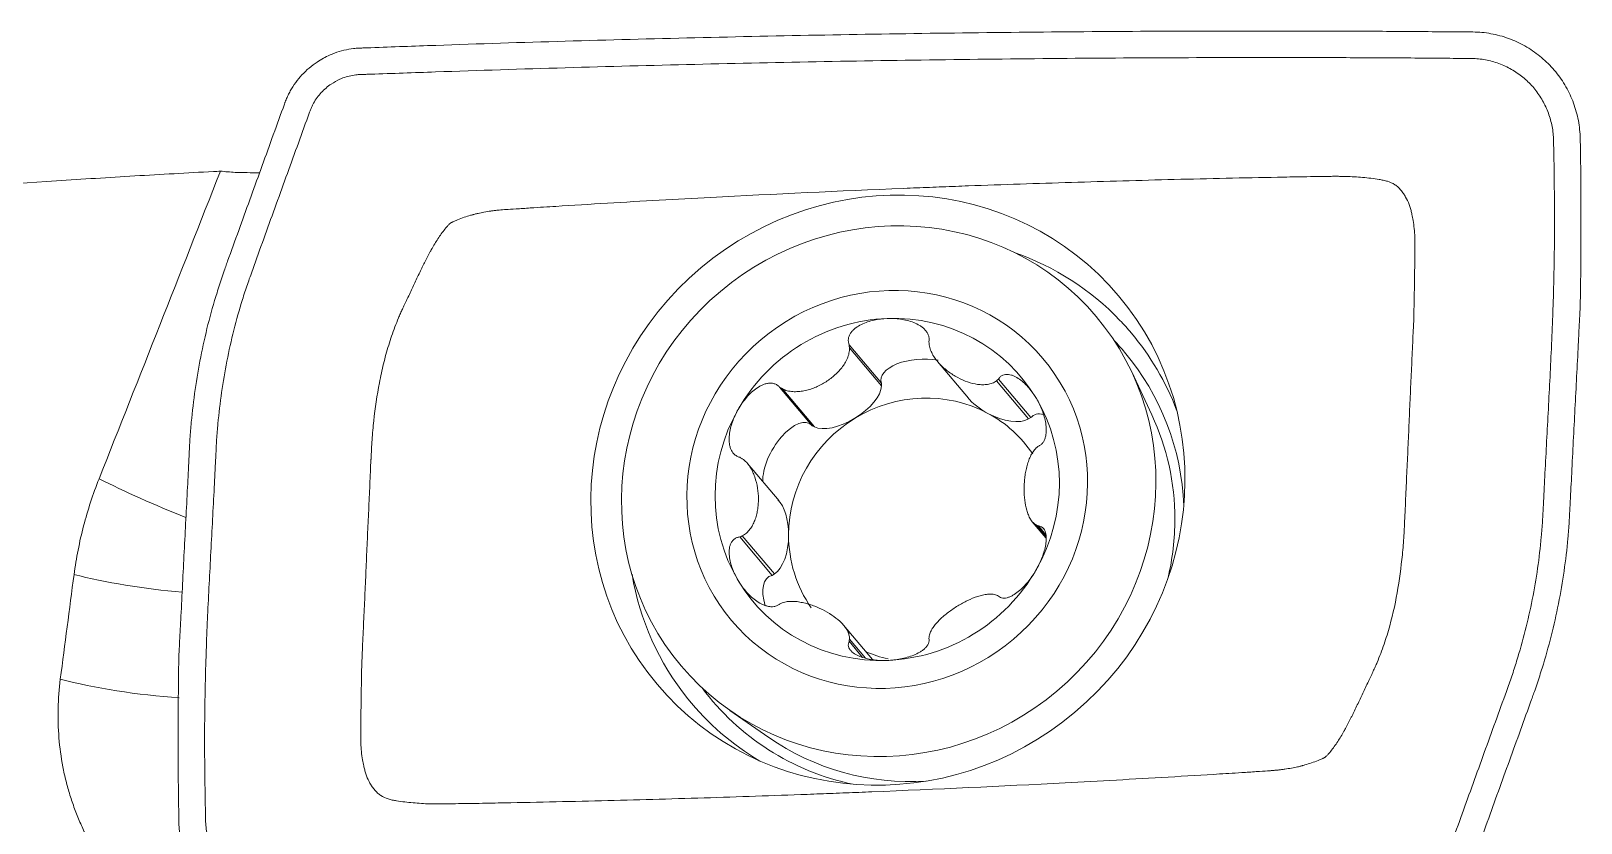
# Model space of a CAD drawing. Header units: millimetres. Extents: x -22 to 222, y -39 to 49.
# Drawn here: x 198.57 to 210, y 6.62 to 12.46 of the extents above; entities that cross this region are included whole.
import ezdxf

# ---------------------------------------------------------------- set-up
doc = ezdxf.new("R2010")
doc.units = ezdxf.units.MM
doc.layers.add('1', color=4, linetype='Continuous')

msp = doc.modelspace()

# ---------------------------------------------------------------- linework, layer by layer
at = {"layer": '1', "lineweight": 18}
for p, q in [((204.606, 10.145), (204.844, 9.861)), ((205.257, 10.021), (205.484, 9.752)), ((206.837, 9.627), (206.689, 9.944)), ((204.093, 9.832), (204.332, 9.548)), ((204.844, 9.861), (204.844, 9.842)), ((205.706, 9.891), (205.945, 9.608)), ((205.945, 9.608), (205.928, 9.598)), ((204.349, 9.54), (204.332, 9.548)), ((204.089, 8.993), (203.856, 9.27)), ((205.955, 8.84), (206.056, 8.721)), ((206, 8.809), (206.056, 8.742)), ((203.799, 8.728), (204.038, 8.444)), ((204.054, 8.455), (204.038, 8.444)), ((204.778, 7.823), (204.565, 8.076)), ((204.606, 7.958), (204.705, 7.839)), ((203.726, 7.449), (204.013, 7.249))]:
    msp.add_line(p, q, dxfattribs=at)
at = {"layer": '1', "lineweight": 13}
for p, q in [((204.607, 10.123), (204.844, 9.842)), ((205.691, 9.879), (205.928, 9.598)), ((204.112, 9.821), (204.349, 9.54)), ((205.985, 8.816), (206.056, 8.732)), ((203.818, 8.736), (204.054, 8.455)), ((204.607, 7.975), (204.727, 7.833))]:
    msp.add_line(p, q, dxfattribs=at)
at = {"layer": '1', "lineweight": 18}
for centre, major_axis in [((204.891, 9.073), (-1.701, -1.432)), ((204.897, 9.065), (1.53, 1.288))]:
    msp.add_ellipse(centre, major_axis=major_axis, ratio=0.962969, dxfattribs=at)
at = {"layer": '1', "lineweight": 13}
for centre, major_axis, ratio, start_param, end_param in [((205.064, 8.867), (1.621, 1.365), 0.962969, 0.061027, 0.517343), ((205.114, 8.808), (1.522, 1.282), 0.962969, 0, 0.058867), ((205.114, 8.808), (1.522, 1.282), 0.962969, -0.641905, 0), ((199.633, 9.044), (0.925, -0.38), 0.128507, -2.16207, -1.426904), ((199.497, 8.529), (0.993, -0.122), 0.187174, -2.20316, -1.352381), ((205.064, 8.867), (1.621, 1.365), 0.962969, 2.624272, 3.120644), ((199.402, 7.755), (0.993, -0.122), 0.187174, -2.210791, -1.278162), ((205.114, 8.808), (1.522, 1.282), 0.962969, 3.082748, -2.499665)]:
    msp.add_ellipse(centre, major_axis=major_axis, ratio=ratio, start_param=start_param, end_param=end_param, dxfattribs=at)
msp.add_ellipse((204.886, 9.078), major_axis=(1.147, 0.966), ratio=0.962969, dxfattribs=at)
at = {"layer": '1', "lineweight": 18}
for centre, major_axis, ratio, start_param, end_param in [((204.886, 9.078), (0.986, 0.83), 0.962969, 0.889524, 1.936721), ((204.886, 9.078), (0.986, 0.83), 0.962969, -0.157674, 0.889524), ((205.064, 8.867), (1.621, 1.365), 0.962969, 0, 0.061027), ((205.064, 8.867), (1.621, 1.365), 0.962969, -0.324505, 0), ((205.138, 9.895), (0.298, 0.014), 0.48279, 1.120466, -3.003975), ((204.576, 9.725), (0.257, 0.158), 0.469889, -1.577856, -0.290971), ((205.138, 8.779), (0.761, 0.64), 0.962969, 0.365925, 1.413123), ((205.7, 9.766), (0.259, -0.136), 0.500702, -2.28828, -1.587653), ((204.886, 9.078), (0.986, 0.83), 0.962969, -1.204871, -0.157674), ((204.886, 9.078), (0.986, 0.83), 0.962969, 1.936721, 2.983919), ((204.164, 9.301), (0.151, 0.261), 0.473385, -0.145483, 2.502619), ((205.138, 8.779), (0.761, 0.64), 0.962969, 1.413123, 2.46032), ((204.576, 9.725), (0.257, 0.158), 0.469889, -2.86474, -1.577856), ((205.138, 8.779), (0.761, 0.64), 0.962969, -0.103514, 0.365925), ((205.7, 9.766), (0.259, -0.136), 0.500702, -1.587653, -0.300769), ((206.112, 9.373), (0.148, -0.251), 0.504835, 2.673037, -2.972788), ((205.129, 8.789), (1.458, 1.228), 0.962969, -0.681273, -0.252347), ((204.014, 8.737), (0.003, 0.296), 0.49037, -1.546946, -0.456454), ((205.129, 8.789), (1.458, 1.228), 0.962969, -0.913554, -0.681273), ((204.014, 8.737), (0.003, 0.296), 0.49037, -2.833831, -1.546946), ((205.138, 8.779), (-0.761, -0.64), 0.962969, -0.681273, -0.087299), ((204.886, 9.078), (0.986, 0.83), 0.962969, -2.252069, -1.204871), ((204.886, 9.078), (0.986, 0.83), 0.962969, 2.983919, -2.252069), ((204.164, 8.185), (0.148, -0.251), 0.504835, 2.988651, -1.996107), ((205.138, 8.779), (0.761, 0.64), 0.962969, -2.681747, -2.505376), ((205.064, 8.867), (1.621, 1.365), 0.962969, 3.120644, -2.817065), ((205.129, 8.789), (1.458, 1.228), 0.962969, -2.889223, -2.228212)]:
    msp.add_ellipse(centre, major_axis=major_axis, ratio=ratio, start_param=start_param, end_param=end_param, dxfattribs=at)
for points, knots in [([(208.71, 12.455), (208.556, 12.456), (208.083, 12.458), (206.973, 12.459), (205.381, 12.447), (203.47, 12.412), (202.033, 12.37), (201.231, 12.341), (201.05, 12.334), (201.025, 12.333), (201.009, 12.333), (201.002, 12.332), (201, 12.332)], [0, 0, 0, 0, 0.060095, 0.184039, 0.431927, 0.679814, 0.927702, 0.989674, 0.993547, 0.997421, 0.999357, 1, 1, 1, 1]), ([(209.202, 12.451), (209.191, 12.451), (209.112, 12.452), (208.953, 12.453), (208.799, 12.454), (208.715, 12.455), (208.71, 12.455)], [0, 0, 0, 0, 0.058969, 0.484374, 0.970551, 1, 1, 1, 1]), ([(209.995, 11.659), (209.995, 11.661), (209.995, 11.668), (209.994, 11.681), (209.992, 11.715), (209.987, 11.765), (209.97, 11.853), (209.936, 11.959), (209.875, 12.078), (209.795, 12.184), (209.699, 12.276), (209.589, 12.351), (209.467, 12.407), (209.359, 12.436), (209.27, 12.449), (209.225, 12.451), (209.203, 12.451)], [0, 0, 0, 0, 0.003982, 0.017442, 0.030902, 0.08474, 0.138579, 0.246257, 0.353934, 0.461612, 0.56929, 0.676967, 0.784645, 0.892322, 0.946161, 1, 1, 1, 1]), ([(209.192, 12.256), (209.21, 12.255), (209.245, 12.254), (209.313, 12.244), (209.396, 12.221), (209.488, 12.178), (209.573, 12.12), (209.646, 12.05), (209.706, 11.968), (209.753, 11.877), (209.779, 11.796), (209.792, 11.729), (209.796, 11.69), (209.797, 11.666), (209.798, 11.653), (209.798, 11.638), (209.798, 11.618), (209.799, 11.594), (209.801, 11.496), (209.803, 11.328), (209.805, 11.091), (209.804, 10.855), (209.801, 10.657), (209.797, 10.529), (209.796, 10.475), (209.795, 10.455), (209.795, 10.443), (209.794, 10.433), (209.794, 10.423), (209.793, 10.411), (209.793, 10.396), (209.791, 10.347), (209.788, 10.263), (209.781, 10.105), (209.768, 9.829), (209.751, 9.513), (209.735, 9.207), (209.727, 9.049), (209.722, 8.951), (209.72, 8.902), (209.715, 8.824), (209.705, 8.689), (209.682, 8.496), (209.643, 8.266), (209.591, 8.037), (209.538, 7.849), (209.496, 7.719), (209.471, 7.645), (209.403, 7.459), (209.287, 7.137), (209.15, 6.759), (209.067, 6.528), (209.033, 6.435), (209.027, 6.419), (209.021, 6.404), (209.013, 6.385), (208.991, 6.343), (208.948, 6.283), (208.879, 6.225), (208.822, 6.193), (208.777, 6.175), (208.739, 6.163), (208.703, 6.157), (208.679, 6.154), (208.667, 6.154), (208.654, 6.153), (208.634, 6.152), (208.609, 6.151), (208.43, 6.145), (207.625, 6.116), (206.192, 6.074), (204.283, 6.039), (202.693, 6.027), (201.58, 6.027), (201.023, 6.03), (200.745, 6.032), (200.606, 6.033), (200.537, 6.034), (200.5, 6.034), (200.48, 6.034), (200.467, 6.035), (200.459, 6.035), (200.45, 6.035), (200.436, 6.035), (200.407, 6.038), (200.347, 6.046), (200.264, 6.069), (200.171, 6.112), (200.087, 6.17), (200.014, 6.24), (199.953, 6.322), (199.907, 6.413), (199.88, 6.494), (199.868, 6.561), (199.864, 6.6), (199.862, 6.624), (199.862, 6.637), (199.861, 6.652), (199.861, 6.672), (199.861, 6.696), (199.859, 6.794), (199.856, 6.962), (199.854, 7.199), (199.855, 7.436), (199.859, 7.633), (199.862, 7.761), (199.864, 7.815), (199.865, 7.835), (199.865, 7.847), (199.865, 7.857), (199.866, 7.867), (199.866, 7.879), (199.867, 7.894), (199.868, 7.943), (199.871, 8.027), (199.878, 8.185), (199.892, 8.461), (199.909, 8.777), (199.925, 9.083), (199.933, 9.241), (199.938, 9.339), (199.94, 9.388), (199.944, 9.466), (199.955, 9.601), (199.978, 9.794), (200.017, 10.024), (200.068, 10.253), (200.121, 10.441), (200.163, 10.571), (200.189, 10.645), (200.256, 10.831), (200.372, 11.153), (200.509, 11.531), (200.593, 11.762), (200.626, 11.855), (200.632, 11.871), (200.638, 11.886), (200.646, 11.905), (200.669, 11.948), (200.712, 12.007), (200.78, 12.065), (200.837, 12.097), (200.882, 12.115), (200.921, 12.127), (200.957, 12.133), (200.98, 12.136), (200.992, 12.137), (201.006, 12.137), (201.025, 12.138), (201.05, 12.139), (201.229, 12.145), (202.035, 12.174), (203.467, 12.216), (205.376, 12.251), (206.967, 12.263), (208.08, 12.263), (208.636, 12.26), (208.944, 12.258), (209.103, 12.256), (209.183, 12.256), (209.192, 12.256)], [0, 0, 0, 0, 0.001953, 0.003906, 0.007812, 0.011719, 0.015625, 0.019531, 0.023438, 0.027344, 0.03125, 0.033203, 0.035156, 0.035645, 0.036133, 0.036621, 0.037109, 0.038086, 0.039062, 0.046875, 0.054688, 0.0625, 0.070312, 0.074219, 0.075195, 0.075684, 0.076172, 0.076416, 0.07666, 0.077148, 0.077637, 0.078125, 0.082031, 0.085938, 0.09375, 0.109375, 0.117188, 0.124023, 0.125, 0.126953, 0.128906, 0.132812, 0.140625, 0.148438, 0.15625, 0.164062, 0.167969, 0.169922, 0.171875, 0.1875, 0.203125, 0.210938, 0.211914, 0.212402, 0.212891, 0.213867, 0.214844, 0.21875, 0.222656, 0.225586, 0.226562, 0.228516, 0.230469, 0.230957, 0.231445, 0.231934, 0.232422, 0.233398, 0.234375, 0.25, 0.3125, 0.375, 0.4375, 0.46875, 0.484375, 0.492188, 0.496094, 0.498047, 0.499023, 0.499634, 0.5, 0.500366, 0.500488, 0.500977, 0.501953, 0.503906, 0.507812, 0.511719, 0.515625, 0.519531, 0.523438, 0.527344, 0.53125, 0.533203, 0.535156, 0.535645, 0.536133, 0.536621, 0.537109, 0.538086, 0.539062, 0.546875, 0.554688, 0.5625, 0.570312, 0.574219, 0.575195, 0.575684, 0.576172, 0.576416, 0.57666, 0.577148, 0.577637, 0.578125, 0.582031, 0.585938, 0.59375, 0.609375, 0.617188, 0.624023, 0.625, 0.626953, 0.628906, 0.632812, 0.640625, 0.648438, 0.65625, 0.664062, 0.667969, 0.669922, 0.671875, 0.6875, 0.703125, 0.710938, 0.711914, 0.712402, 0.712891, 0.713867, 0.714844, 0.71875, 0.722656, 0.725586, 0.726562, 0.728516, 0.730469, 0.730957, 0.731445, 0.731934, 0.732422, 0.733398, 0.734375, 0.75, 0.8125, 0.875, 0.9375, 0.96875, 0.984375, 0.992188, 0.999023, 1, 1, 1, 1]), ([(201, 12.332), (200.996, 12.332), (200.987, 12.332), (200.971, 12.331), (200.935, 12.327), (200.881, 12.318), (200.824, 12.3), (200.756, 12.273), (200.671, 12.226), (200.568, 12.139), (200.503, 12.049), (200.469, 11.984), (200.457, 11.957), (200.449, 11.937), (200.446, 11.929), (200.445, 11.926)], [0, 0, 0, 0, 0.016627, 0.041512, 0.066396, 0.165935, 0.265474, 0.315244, 0.464552, 0.66363, 0.862708, 0.912477, 0.962247, 0.987131, 1, 1, 1, 1]), ([(200.445, 11.926), (200.444, 11.923), (200.44, 11.911), (200.409, 11.826), (200.323, 11.588), (200.187, 11.212), (200.077, 10.907), (200.019, 10.748), (200.017, 10.742)], [0, 0, 0, 0, 0.005762, 0.02963, 0.220574, 0.60246, 0.984346, 1, 1, 1, 1]), ([(199.919, 5.484), (199.719, 5.483), (199.518, 5.483), (199.117, 5.487), (198.916, 5.49), (198.515, 5.502), (198.315, 5.511), (198.015, 5.527), (197.915, 5.534), (197.716, 5.547), (197.616, 5.555), (197.317, 5.579), (197.118, 5.599), (196.819, 5.631), (196.72, 5.643), (196.521, 5.668), (196.422, 5.681), (195.927, 5.749), (195.534, 5.814), (194.758, 5.964), (194.374, 6.05), (193.614, 6.242), (193.239, 6.348), (192.499, 6.583), (192.133, 6.711), (191.593, 6.92), (191.414, 6.992), (191.149, 7.104), (191.06, 7.143), (190.928, 7.201), (190.885, 7.221), (190.797, 7.26), (190.754, 7.28), (190.365, 7.461), (190.031, 7.63), (189.389, 7.983), (189.081, 8.168), (188.714, 8.407), (188.641, 8.456), (188.498, 8.553), (188.427, 8.602), (188.22, 8.75), (188.087, 8.849), (187.704, 9.146), (187.47, 9.344), (187.154, 9.638), (187.055, 9.736), (186.938, 9.857), (186.915, 9.881), (186.869, 9.928), (186.803, 10), (186.741, 10.069), (186.542, 10.298), (186.41, 10.47), (186.252, 10.708), (186.206, 10.784), (186.156, 10.875), (186.146, 10.892), (186.128, 10.928), (186.119, 10.945), (186.094, 10.996), (186.078, 11.029), (186.038, 11.124), (186.017, 11.183), (185.987, 11.29), (185.969, 11.387), (185.973, 11.465), (185.984, 11.516), (185.989, 11.532), (186.001, 11.56), (186.008, 11.573), (186.034, 11.609), (186.055, 11.627), (186.107, 11.653), (186.138, 11.661), (186.206, 11.667), (186.244, 11.665), (186.307, 11.654), (186.341, 11.647), (186.376, 11.637), (186.4, 11.63), (186.412, 11.626), (186.474, 11.605), (186.527, 11.583), (186.611, 11.544), (186.655, 11.522), (186.708, 11.494), (186.731, 11.481), (186.746, 11.473), (186.754, 11.468), (186.779, 11.455), (186.796, 11.446), (186.834, 11.428), (186.854, 11.418), (186.919, 11.389), (186.966, 11.37), (187.12, 11.31), (187.239, 11.27), (187.39, 11.224), (187.407, 11.219), (187.442, 11.208), (187.459, 11.203), (187.512, 11.188), (187.548, 11.178), (187.658, 11.148), (187.734, 11.128), (187.89, 11.09), (187.971, 11.071), (188.137, 11.035), (188.222, 11.017), (188.397, 10.983), (188.485, 10.967), (188.665, 10.936), (188.756, 10.922), (189.032, 10.88), (189.221, 10.857), (189.51, 10.826), (189.608, 10.817), (189.755, 10.805), (189.805, 10.801), (189.904, 10.794), (189.954, 10.791), (190.202, 10.776), (190.401, 10.768), (190.801, 10.761), (191.001, 10.762), (191.252, 10.768), (191.302, 10.77), (191.403, 10.773), (191.453, 10.775), (191.603, 10.782), (191.702, 10.788), (191.85, 10.798), (191.9, 10.801), (191.973, 10.807), (191.998, 10.809), (192.046, 10.813), (192.071, 10.815), (192.193, 10.826), (192.29, 10.834), (192.582, 10.86), (192.776, 10.877), (193.36, 10.927), (193.748, 10.96), (194.523, 11.026), (194.909, 11.059), (195.682, 11.123), (196.068, 11.155), (196.838, 11.216), (197.223, 11.245), (197.992, 11.302), (198.377, 11.328), (198.955, 11.366), (199.147, 11.378), (199.533, 11.401), (199.726, 11.412), (199.919, 11.422)], [0, 0, 0, 0, 0.015625, 0.015625, 0.03125, 0.03125, 0.046875, 0.046875, 0.054688, 0.054688, 0.0625, 0.0625, 0.078125, 0.078125, 0.085938, 0.085938, 0.09375, 0.09375, 0.125, 0.125, 0.15625, 0.15625, 0.1875, 0.1875, 0.21875, 0.21875, 0.234375, 0.234375, 0.242188, 0.242188, 0.246094, 0.246094, 0.25, 0.25, 0.28125, 0.28125, 0.3125, 0.3125, 0.320313, 0.320313, 0.328125, 0.328125, 0.34375, 0.34375, 0.375, 0.375, 0.390625, 0.390625, 0.394531, 0.394531, 0.398438, 0.40625, 0.40625, 0.4375, 0.4375, 0.453125, 0.453125, 0.457031, 0.457031, 0.460938, 0.460938, 0.46875, 0.46875, 0.484375, 0.484375, 0.5, 0.515625, 0.515625, 0.523438, 0.523438, 0.53125, 0.53125, 0.546875, 0.546875, 0.5625, 0.5625, 0.578125, 0.578125, 0.585938, 0.589844, 0.589844, 0.59375, 0.59375, 0.609375, 0.609375, 0.617188, 0.621094, 0.623047, 0.623047, 0.625, 0.625, 0.628906, 0.628906, 0.632813, 0.632813, 0.640625, 0.640625, 0.65625, 0.65625, 0.658203, 0.658203, 0.660156, 0.660156, 0.664063, 0.664063, 0.671875, 0.671875, 0.679688, 0.679688, 0.6875, 0.6875, 0.695313, 0.695313, 0.703125, 0.703125, 0.71875, 0.71875, 0.726563, 0.726563, 0.730469, 0.730469, 0.734375, 0.734375, 0.75, 0.75, 0.765625, 0.765625, 0.769531, 0.769531, 0.773438, 0.773438, 0.78125, 0.78125, 0.785156, 0.785156, 0.787109, 0.787109, 0.789063, 0.789063, 0.796875, 0.796875, 0.8125, 0.8125, 0.84375, 0.84375, 0.875, 0.875, 0.90625, 0.90625, 0.9375, 0.9375, 0.96875, 0.96875, 0.984375, 0.984375, 1, 1, 1, 1]), ([(209.916, 8.903), (209.917, 8.921), (209.919, 8.95), (209.924, 9.048), (209.932, 9.206), (209.947, 9.514), (209.964, 9.831), (209.978, 10.108), (209.986, 10.267), (209.99, 10.351), (209.993, 10.4), (209.993, 10.415), (209.994, 10.428), (209.995, 10.437), (209.995, 10.447), (209.995, 10.46), (209.995, 10.48), (209.996, 10.534), (209.998, 10.663), (210, 10.861), (210, 11.099), (209.999, 11.337), (209.997, 11.505), (209.996, 11.604), (209.995, 11.629), (209.995, 11.647), (209.995, 11.656), (209.995, 11.659)], [0, 0, 0, 0, 0.020172, 0.030957, 0.106451, 0.19273, 0.365288, 0.451567, 0.494707, 0.537846, 0.543238, 0.548631, 0.554023, 0.55672, 0.559416, 0.564808, 0.570201, 0.580986, 0.624125, 0.710404, 0.796683, 0.882962, 0.969241, 0.980026, 0.990811, 0.996203, 1, 1, 1, 1]), ([(202.064, 11.141), (202.068, 11.141), (202.086, 11.143), (202.144, 11.146), (202.296, 11.156), (202.501, 11.169), (202.955, 11.197), (203.803, 11.244), (204.564, 11.28), (205.135, 11.303), (205.294, 11.309), (205.548, 11.319), (205.992, 11.334), (206.624, 11.354), (207.253, 11.37), (207.706, 11.379), (207.912, 11.383), (208.062, 11.385), (208.12, 11.386), (208.14, 11.386), (208.143, 11.386)], [0, 0, 0, 0, 0.005977, 0.021447, 0.036918, 0.067858, 0.129739, 0.253502, 0.485556, 0.501026, 0.531967, 0.562907, 0.624789, 0.748551, 0.872313, 0.934194, 0.965135, 0.980605, 0.996075, 1, 1, 1, 1]), ([(208.143, 11.386), (208.168, 11.387), (208.179, 11.387), (208.204, 11.387), (208.235, 11.386), (208.278, 11.386), (208.329, 11.383), (208.39, 11.379), (208.452, 11.373), (208.502, 11.366), (208.543, 11.358), (208.583, 11.348), (208.62, 11.332), (208.653, 11.307), (208.673, 11.285), (208.692, 11.26), (208.713, 11.226), (208.73, 11.189), (208.743, 11.15), (208.75, 11.126), (208.756, 11.096), (208.764, 11.057), (208.771, 11.001), (208.775, 10.949), (208.776, 10.915), (208.776, 10.892), (208.776, 10.882), (208.776, 10.878), (208.776, 10.878)], [0, 0, 0, 0, 0.027382, 0.058743, 0.090103, 0.121463, 0.184183, 0.246904, 0.309624, 0.372345, 0.403705, 0.435065, 0.497785, 0.529146, 0.560506, 0.591866, 0.623226, 0.685947, 0.717307, 0.748667, 0.764347, 0.811387, 0.874108, 0.936828, 0.968188, 0.983869, 0.999549, 1, 1, 1, 1]), ([(201.673, 11.046), (201.673, 11.046), (201.674, 11.046), (201.676, 11.047), (201.679, 11.049), (201.686, 11.052), (201.7, 11.058), (201.727, 11.07), (201.767, 11.085), (201.803, 11.096), (201.825, 11.102), (201.831, 11.104), (201.834, 11.104), (201.837, 11.105), (201.843, 11.107), (201.852, 11.109), (201.862, 11.112), (201.883, 11.116), (201.916, 11.123), (201.955, 11.13), (201.989, 11.134), (202.015, 11.137), (202.033, 11.139), (202.05, 11.14), (202.048, 11.14), (202.064, 11.141)], [0, 0, 0, 0, 0.000109, 0.007969, 0.015828, 0.031546, 0.062982, 0.125855, 0.2516, 0.377346, 0.408782, 0.416641, 0.4245, 0.432359, 0.440218, 0.471655, 0.503091, 0.518809, 0.628837, 0.754582, 0.817455, 0.880328, 0.9432, 0.974637, 1, 1, 1, 1]), ([(201.477, 10.753), (201.48, 10.76), (201.487, 10.773), (201.5, 10.799), (201.511, 10.82), (201.52, 10.836), (201.523, 10.841), (201.526, 10.846), (201.529, 10.853), (201.534, 10.86), (201.545, 10.879), (201.57, 10.92), (201.603, 10.969), (201.635, 11.01), (201.653, 11.029), (201.662, 11.038), (201.667, 11.042), (201.67, 11.044), (201.672, 11.045), (201.673, 11.046)], [0, 0, 0, 0, 0.06245, 0.124961, 0.249982, 0.265609, 0.281237, 0.300772, 0.312492, 0.343748, 0.375003, 0.500024, 0.750066, 0.875088, 0.937598, 0.968853, 0.984481, 0.992295, 1, 1, 1, 1]), ([(208.776, 10.878), (208.776, 10.875), (208.776, 10.861), (208.776, 10.838), (208.775, 10.804), (208.774, 10.722), (208.773, 10.615), (208.771, 10.515), (208.77, 10.457), (208.77, 10.441), (208.77, 10.432), (208.769, 10.424), (208.769, 10.407), (208.769, 10.388), (208.768, 10.369), (208.768, 10.358), (208.768, 10.354), (208.768, 10.35)], [0, 0, 0, 0, 0.011289, 0.062162, 0.124775, 0.25, 0.50045, 0.750901, 0.813514, 0.829167, 0.84482, 0.860473, 0.876126, 0.938739, 0.970045, 0.985698, 1, 1, 1, 1]), ([(200.017, 10.742), (200.012, 10.729), (200.001, 10.697), (199.977, 10.626), (199.933, 10.49), (199.877, 10.294), (199.824, 10.055), (199.783, 9.815), (199.759, 9.613), (199.748, 9.472), (199.744, 9.41), (199.743, 9.389), (199.743, 9.387)], [0, 0, 0, 0, 0.029559, 0.07354, 0.161503, 0.337428, 0.513353, 0.689279, 0.865204, 0.953166, 0.997148, 1, 1, 1, 1]), ([(201.313, 10.408), (201.314, 10.411), (201.318, 10.42), (201.325, 10.435), (201.333, 10.451), (201.343, 10.472), (201.364, 10.517), (201.394, 10.58), (201.428, 10.653), (201.452, 10.703), (201.467, 10.732), (201.473, 10.746), (201.477, 10.753), (201.477, 10.753)], [0, 0, 0, 0, 0.014067, 0.061013, 0.123608, 0.186203, 0.248799, 0.49918, 0.749561, 0.874751, 0.937346, 0.999942, 1, 1, 1, 1]), ([(201.081, 9.301), (201.083, 9.352), (201.088, 9.445), (201.105, 9.631), (201.132, 9.819), (201.172, 10.004), (201.21, 10.142), (201.248, 10.254), (201.279, 10.332), (201.295, 10.369), (201.306, 10.394), (201.311, 10.404), (201.313, 10.408), (201.313, 10.408)], [0, 0, 0, 0, 0.121163, 0.246485, 0.497129, 0.62245, 0.747772, 0.873094, 0.935755, 0.967086, 0.982751, 0.998416, 1, 1, 1, 1]), ([(204.886, 10.338), (204.853, 10.337), (204.821, 10.333), (204.773, 10.323), (204.757, 10.318), (204.726, 10.308), (204.71, 10.302), (204.681, 10.287), (204.667, 10.279), (204.648, 10.265), (204.641, 10.259), (204.63, 10.248), (204.624, 10.242), (204.617, 10.232), (204.615, 10.229), (204.611, 10.222), (204.609, 10.218), (204.604, 10.207), (204.602, 10.2), (204.6, 10.188), (204.599, 10.184), (204.599, 10.176), (204.599, 10.172), (204.601, 10.16), (204.603, 10.152), (204.606, 10.145)], [0, 0, 0, 0, 0.25, 0.25, 0.375, 0.375, 0.5, 0.5, 0.625, 0.625, 0.6875, 0.6875, 0.75, 0.75, 0.78125, 0.78125, 0.8125, 0.8125, 0.875, 0.875, 0.90625, 0.90625, 0.9375, 0.9375, 1, 1, 1, 1]), ([(204.886, 10.338), (204.919, 10.339), (204.952, 10.338), (205.001, 10.331), (205.018, 10.328), (205.05, 10.32), (205.066, 10.315), (205.097, 10.303), (205.112, 10.295), (205.133, 10.282), (205.14, 10.278), (205.153, 10.267), (205.159, 10.262), (205.17, 10.249), (205.175, 10.243), (205.182, 10.232), (205.184, 10.229), (205.188, 10.221), (205.189, 10.217), (205.193, 10.206), (205.195, 10.198), (205.196, 10.182), (205.195, 10.174), (205.194, 10.166)], [0, 0, 0, 0, 0.25, 0.25, 0.375, 0.375, 0.5, 0.5, 0.625, 0.625, 0.6875, 0.6875, 0.75, 0.75, 0.8125, 0.8125, 0.84375, 0.84375, 0.875, 0.875, 0.9375, 0.9375, 1, 1, 1, 1]), ([(208.768, 10.35), (208.768, 10.349), (208.768, 10.344), (208.767, 10.325), (208.766, 10.295), (208.763, 10.24), (208.758, 10.13), (208.751, 9.973), (208.742, 9.785), (208.734, 9.597), (208.726, 9.408), (208.717, 9.22), (208.71, 9.067), (208.704, 8.934), (208.702, 8.871), (208.7, 8.844), (208.7, 8.844)], [0, 0, 0, 0, 0.001347, 0.016946, 0.032546, 0.063745, 0.126144, 0.250941, 0.375739, 0.500536, 0.625333, 0.750131, 0.874928, 0.937327, 0.999725, 1, 1, 1, 1]), ([(204.112, 9.821), (204.124, 9.814), (204.136, 9.809), (204.156, 9.804), (204.163, 9.803), (204.176, 9.8), (204.183, 9.8), (204.204, 9.798), (204.217, 9.799), (204.245, 9.801), (204.258, 9.803), (204.286, 9.808), (204.299, 9.811), (204.326, 9.819), (204.339, 9.824), (204.365, 9.834), (204.377, 9.84), (204.402, 9.853), (204.414, 9.859), (204.45, 9.881), (204.473, 9.898), (204.514, 9.934), (204.534, 9.954), (204.559, 9.986), (204.567, 9.997), (204.581, 10.02), (204.587, 10.032), (204.595, 10.051), (204.597, 10.057), (204.601, 10.07), (204.603, 10.077), (204.607, 10.096), (204.608, 10.109), (204.607, 10.123)], [0, 0, 0, 0, 0.0625, 0.0625, 0.09375, 0.09375, 0.125, 0.125, 0.1875, 0.1875, 0.25, 0.25, 0.3125, 0.3125, 0.375, 0.375, 0.4375, 0.4375, 0.5, 0.5, 0.625, 0.625, 0.75, 0.75, 0.8125, 0.8125, 0.875, 0.875, 0.90625, 0.90625, 0.9375, 0.9375, 1, 1, 1, 1]), ([(205.196, 10.144), (205.197, 10.131), (205.201, 10.118), (205.208, 10.099), (205.211, 10.093), (205.217, 10.08), (205.22, 10.074), (205.23, 10.056), (205.238, 10.045), (205.255, 10.023), (205.265, 10.012), (205.284, 9.992), (205.294, 9.982), (205.315, 9.964), (205.325, 9.955), (205.348, 9.939), (205.359, 9.931), (205.382, 9.916), (205.394, 9.909), (205.429, 9.89), (205.454, 9.879), (205.503, 9.862), (205.528, 9.856), (205.565, 9.851), (205.577, 9.85), (205.602, 9.85), (205.614, 9.851), (205.632, 9.853), (205.637, 9.854), (205.649, 9.857), (205.655, 9.859), (205.671, 9.866), (205.682, 9.871), (205.691, 9.879)], [0, 0, 0, 0, 0.0625, 0.0625, 0.09375, 0.09375, 0.125, 0.125, 0.1875, 0.1875, 0.25, 0.25, 0.3125, 0.3125, 0.375, 0.375, 0.4375, 0.4375, 0.5, 0.5, 0.625, 0.625, 0.75, 0.75, 0.8125, 0.8125, 0.875, 0.875, 0.90625, 0.90625, 0.9375, 0.9375, 1, 1, 1, 1]), ([(203.787, 9.667), (203.803, 9.696), (203.822, 9.724), (203.854, 9.762), (203.865, 9.774), (203.889, 9.798), (203.902, 9.809), (203.929, 9.828), (203.943, 9.837), (203.965, 9.848), (203.972, 9.851), (203.988, 9.856), (203.996, 9.859), (204.012, 9.861), (204.02, 9.862), (204.033, 9.861), (204.037, 9.861), (204.045, 9.86), (204.049, 9.859), (204.06, 9.855), (204.068, 9.852), (204.081, 9.843), (204.087, 9.838), (204.093, 9.832)], [0, 0, 0, 0, 0.25, 0.25, 0.375, 0.375, 0.5, 0.5, 0.625, 0.625, 0.6875, 0.6875, 0.75, 0.75, 0.8125, 0.8125, 0.84375, 0.84375, 0.875, 0.875, 0.9375, 0.9375, 1, 1, 1, 1]), ([(205.986, 9.749), (205.969, 9.776), (205.951, 9.802), (205.92, 9.838), (205.909, 9.85), (205.886, 9.871), (205.874, 9.881), (205.849, 9.899), (205.836, 9.907), (205.816, 9.916), (205.809, 9.919), (205.795, 9.923), (205.787, 9.925), (205.777, 9.926), (205.773, 9.926), (205.766, 9.926), (205.762, 9.926), (205.752, 9.925), (205.745, 9.923), (205.735, 9.918), (205.732, 9.917), (205.726, 9.913), (205.723, 9.911), (205.715, 9.904), (205.71, 9.898), (205.706, 9.891)], [0, 0, 0, 0, 0.25, 0.25, 0.375, 0.375, 0.5, 0.5, 0.625, 0.625, 0.6875, 0.6875, 0.75, 0.75, 0.78125, 0.78125, 0.8125, 0.8125, 0.875, 0.875, 0.90625, 0.90625, 0.9375, 0.9375, 1, 1, 1, 1]), ([(205.986, 9.749), (206.002, 9.721), (206.017, 9.692), (206.034, 9.646), (206.039, 9.63), (206.048, 9.598), (206.052, 9.582), (206.057, 9.549), (206.058, 9.533), (206.058, 9.508), (206.058, 9.499), (206.056, 9.483), (206.055, 9.475), (206.051, 9.459), (206.048, 9.451), (206.043, 9.44), (206.042, 9.436), (206.038, 9.429), (206.036, 9.426), (206.029, 9.417), (206.024, 9.411), (206.012, 9.403), (206.007, 9.399), (206, 9.397)], [0, 0, 0, 0, 0.25, 0.25, 0.375, 0.375, 0.5, 0.5, 0.625, 0.625, 0.6875, 0.6875, 0.75, 0.75, 0.8125, 0.8125, 0.84375, 0.84375, 0.875, 0.875, 0.9375, 0.9375, 1, 1, 1, 1]), ([(203.787, 9.667), (203.771, 9.639), (203.756, 9.608), (203.74, 9.561), (203.735, 9.545), (203.727, 9.513), (203.724, 9.496), (203.721, 9.463), (203.72, 9.447), (203.722, 9.422), (203.723, 9.414), (203.726, 9.397), (203.729, 9.389), (203.733, 9.377), (203.734, 9.373), (203.738, 9.366), (203.74, 9.362), (203.746, 9.352), (203.751, 9.345), (203.76, 9.336), (203.763, 9.334), (203.77, 9.329), (203.773, 9.326), (203.784, 9.32), (203.791, 9.317), (203.799, 9.315)], [0, 0, 0, 0, 0.25, 0.25, 0.375, 0.375, 0.5, 0.5, 0.625, 0.625, 0.6875, 0.6875, 0.75, 0.75, 0.78125, 0.78125, 0.8125, 0.8125, 0.875, 0.875, 0.90625, 0.90625, 0.9375, 0.9375, 1, 1, 1, 1]), ([(199.743, 9.387), (199.742, 9.369), (199.741, 9.34), (199.736, 9.242), (199.728, 9.084), (199.712, 8.777), (199.696, 8.46), (199.682, 8.182), (199.674, 8.024), (199.669, 7.939), (199.667, 7.89), (199.666, 7.875), (199.665, 7.863), (199.665, 7.853), (199.665, 7.843), (199.664, 7.83), (199.664, 7.81), (199.663, 7.756), (199.661, 7.627), (199.66, 7.429), (199.659, 7.191), (199.66, 6.953), (199.662, 6.785), (199.664, 6.686), (199.664, 6.661), (199.665, 6.643), (199.665, 6.634), (199.665, 6.631)], [0, 0, 0, 0, 0.020171, 0.030956, 0.10645, 0.192729, 0.365287, 0.451566, 0.494705, 0.537845, 0.543237, 0.54863, 0.554022, 0.556718, 0.559414, 0.564807, 0.570199, 0.580984, 0.624124, 0.710403, 0.796682, 0.88296, 0.969239, 0.980024, 0.990809, 0.996202, 1, 1, 1, 1]), ([(205.985, 9.384), (205.976, 9.376), (205.968, 9.366), (205.957, 9.35), (205.954, 9.345), (205.947, 9.333), (205.944, 9.327), (205.936, 9.309), (205.931, 9.296), (205.922, 9.27), (205.918, 9.257), (205.911, 9.23), (205.908, 9.216), (205.903, 9.189), (205.901, 9.175), (205.898, 9.148), (205.897, 9.134), (205.896, 9.106), (205.895, 9.093), (205.895, 9.052), (205.897, 9.025), (205.903, 8.973), (205.908, 8.948), (205.918, 8.913), (205.922, 8.901), (205.931, 8.88), (205.936, 8.869), (205.944, 8.855), (205.947, 8.851), (205.954, 8.842), (205.957, 8.838), (205.968, 8.827), (205.976, 8.82), (205.985, 8.816)], [0, 0, 0, 0, 0.0625, 0.0625, 0.09375, 0.09375, 0.125, 0.125, 0.1875, 0.1875, 0.25, 0.25, 0.3125, 0.3125, 0.375, 0.375, 0.4375, 0.4375, 0.5, 0.5, 0.625, 0.625, 0.75, 0.75, 0.8125, 0.8125, 0.875, 0.875, 0.90625, 0.90625, 0.9375, 0.9375, 1, 1, 1, 1]), ([(201.013, 7.796), (201.013, 7.796), (201.013, 7.802), (201.014, 7.82), (201.016, 7.851), (201.018, 7.906), (201.023, 8.015), (201.03, 8.172), (201.039, 8.361), (201.047, 8.549), (201.055, 8.737), (201.064, 8.925), (201.071, 9.082), (201.076, 9.207), (201.079, 9.27), (201.08, 9.296)], [0, 0, 0, 0, 0.001347, 0.016951, 0.032555, 0.063763, 0.126179, 0.25101, 0.375842, 0.500674, 0.625505, 0.750337, 0.875168, 0.937584, 1, 1, 1, 1]), ([(203.818, 8.736), (203.829, 8.741), (203.84, 8.748), (203.854, 8.76), (203.858, 8.765), (203.866, 8.774), (203.87, 8.779), (203.882, 8.794), (203.888, 8.804), (203.9, 8.827), (203.905, 8.838), (203.915, 8.862), (203.919, 8.875), (203.925, 8.9), (203.928, 8.913), (203.932, 8.939), (203.934, 8.953), (203.936, 8.979), (203.937, 8.993), (203.937, 9.034), (203.934, 9.061), (203.926, 9.116), (203.919, 9.143), (203.905, 9.183), (203.9, 9.196), (203.888, 9.221), (203.882, 9.233), (203.87, 9.251), (203.866, 9.256), (203.858, 9.267), (203.854, 9.273), (203.84, 9.288), (203.829, 9.296), (203.818, 9.304)], [0, 0, 0, 0, 0.0625, 0.0625, 0.09375, 0.09375, 0.125, 0.125, 0.1875, 0.1875, 0.25, 0.25, 0.3125, 0.3125, 0.375, 0.375, 0.4375, 0.4375, 0.5, 0.5, 0.625, 0.625, 0.75, 0.75, 0.8125, 0.8125, 0.875, 0.875, 0.90625, 0.90625, 0.9375, 0.9375, 1, 1, 1, 1]), ([(199.077, 9.157), (199.031, 9.042), (198.993, 8.926), (198.947, 8.75), (198.934, 8.691), (198.91, 8.571), (198.9, 8.511), (198.892, 8.451)], [0, 0, 0, 0, 0.5, 0.5, 0.75, 0.75, 1, 1, 1, 1]), ([(205.986, 8.488), (206.002, 8.517), (206.017, 8.547), (206.034, 8.593), (206.039, 8.608), (206.048, 8.64), (206.052, 8.655), (206.057, 8.687), (206.058, 8.702), (206.058, 8.725), (206.058, 8.732), (206.056, 8.747), (206.055, 8.754), (206.052, 8.764), (206.051, 8.768), (206.048, 8.774), (206.047, 8.777), (206.042, 8.786), (206.038, 8.791), (206.031, 8.797), (206.029, 8.799), (206.024, 8.802), (206.021, 8.804), (206.013, 8.807), (206.007, 8.809), (206, 8.809)], [0, 0, 0, 0, 0.25, 0.25, 0.375, 0.375, 0.5, 0.5, 0.625, 0.625, 0.6875, 0.6875, 0.75, 0.75, 0.78125, 0.78125, 0.8125, 0.8125, 0.875, 0.875, 0.90625, 0.90625, 0.9375, 0.9375, 1, 1, 1, 1]), ([(208.7, 8.844), (208.7, 8.838), (208.7, 8.825), (208.698, 8.801), (208.696, 8.763), (208.691, 8.678), (208.676, 8.515), (208.643, 8.28), (208.587, 8.048), (208.533, 7.892), (208.502, 7.813), (208.486, 7.777), (208.475, 7.752), (208.47, 7.742), (208.468, 7.738), (208.468, 7.738)], [0, 0, 0, 0, 0.01533, 0.030935, 0.062144, 0.124562, 0.2494, 0.499074, 0.748748, 0.873585, 0.936004, 0.967213, 0.982817, 0.998422, 1, 1, 1, 1]), ([(209.642, 7.548), (209.647, 7.561), (209.659, 7.593), (209.683, 7.664), (209.727, 7.8), (209.782, 7.996), (209.836, 8.235), (209.877, 8.476), (209.901, 8.677), (209.912, 8.818), (209.915, 8.88), (209.916, 8.901), (209.916, 8.903)], [0, 0, 0, 0, 0.029563, 0.073545, 0.161507, 0.337432, 0.513357, 0.689282, 0.865207, 0.953169, 0.99715, 1, 1, 1, 1]), ([(203.787, 8.407), (203.771, 8.435), (203.756, 8.464), (203.74, 8.508), (203.735, 8.523), (203.727, 8.554), (203.724, 8.57), (203.721, 8.601), (203.72, 8.616), (203.722, 8.639), (203.723, 8.646), (203.726, 8.661), (203.729, 8.669), (203.734, 8.682), (203.738, 8.689), (203.744, 8.698), (203.747, 8.701), (203.752, 8.706), (203.754, 8.709), (203.763, 8.716), (203.77, 8.72), (203.784, 8.725), (203.791, 8.727), (203.799, 8.728)], [0, 0, 0, 0, 0.25, 0.25, 0.375, 0.375, 0.5, 0.5, 0.625, 0.625, 0.6875, 0.6875, 0.75, 0.75, 0.8125, 0.8125, 0.84375, 0.84375, 0.875, 0.875, 0.9375, 0.9375, 1, 1, 1, 1]), ([(205.986, 8.488), (205.969, 8.459), (205.951, 8.431), (205.92, 8.392), (205.909, 8.379), (205.886, 8.355), (205.874, 8.343), (205.849, 8.322), (205.836, 8.312), (205.815, 8.299), (205.809, 8.295), (205.794, 8.288), (205.787, 8.285), (205.773, 8.28), (205.766, 8.278), (205.755, 8.276), (205.752, 8.276), (205.745, 8.276), (205.741, 8.276), (205.732, 8.277), (205.726, 8.279), (205.715, 8.285), (205.71, 8.288), (205.706, 8.292)], [0, 0, 0, 0, 0.25, 0.25, 0.375, 0.375, 0.5, 0.5, 0.625, 0.625, 0.6875, 0.6875, 0.75, 0.75, 0.8125, 0.8125, 0.84375, 0.84375, 0.875, 0.875, 0.9375, 0.9375, 1, 1, 1, 1]), ([(203.787, 8.407), (203.803, 8.379), (203.822, 8.353), (203.854, 8.316), (203.865, 8.304), (203.889, 8.281), (203.902, 8.271), (203.928, 8.251), (203.942, 8.242), (203.965, 8.231), (203.972, 8.227), (203.988, 8.221), (203.996, 8.219), (204.008, 8.216), (204.012, 8.215), (204.02, 8.214), (204.024, 8.213), (204.037, 8.213), (204.045, 8.213), (204.056, 8.215), (204.06, 8.216), (204.067, 8.218), (204.071, 8.22), (204.081, 8.224), (204.087, 8.228), (204.093, 8.233)], [0, 0, 0, 0, 0.25, 0.25, 0.375, 0.375, 0.5, 0.5, 0.625, 0.625, 0.6875, 0.6875, 0.75, 0.75, 0.78125, 0.78125, 0.8125, 0.8125, 0.875, 0.875, 0.90625, 0.90625, 0.9375, 0.9375, 1, 1, 1, 1]), ([(204.112, 8.241), (204.118, 8.243), (204.124, 8.245), (204.137, 8.248), (204.143, 8.25), (204.163, 8.252), (204.177, 8.253), (204.197, 8.252), (204.204, 8.252), (204.218, 8.251), (204.225, 8.25), (204.245, 8.247), (204.259, 8.244), (204.286, 8.238), (204.299, 8.234), (204.326, 8.226), (204.339, 8.222), (204.377, 8.207), (204.402, 8.196), (204.45, 8.17), (204.472, 8.156), (204.514, 8.126), (204.533, 8.11), (204.559, 8.084), (204.566, 8.075), (204.581, 8.056), (204.587, 8.047), (204.595, 8.032), (204.597, 8.027), (204.601, 8.017), (204.603, 8.012), (204.607, 7.996), (204.608, 7.986), (204.607, 7.975)], [0, 0, 0, 0, 0.03125, 0.03125, 0.0625, 0.0625, 0.125, 0.125, 0.15625, 0.15625, 0.1875, 0.1875, 0.25, 0.25, 0.3125, 0.3125, 0.375, 0.375, 0.5, 0.5, 0.625, 0.625, 0.75, 0.75, 0.8125, 0.8125, 0.875, 0.875, 0.90625, 0.90625, 0.9375, 0.9375, 1, 1, 1, 1]), ([(205.196, 7.997), (205.197, 8.007), (205.201, 8.018), (205.208, 8.034), (205.211, 8.039), (205.217, 8.05), (205.22, 8.055), (205.231, 8.07), (205.238, 8.08), (205.256, 8.1), (205.265, 8.11), (205.284, 8.128), (205.294, 8.137), (205.315, 8.155), (205.326, 8.164), (205.348, 8.18), (205.359, 8.188), (205.382, 8.204), (205.394, 8.212), (205.418, 8.226), (205.43, 8.233), (205.454, 8.246), (205.466, 8.253), (205.503, 8.27), (205.528, 8.281), (205.559, 8.291), (205.565, 8.293), (205.577, 8.296), (205.583, 8.298), (205.602, 8.302), (205.614, 8.304), (205.631, 8.306), (205.637, 8.306), (205.649, 8.307), (205.654, 8.307), (205.671, 8.305), (205.682, 8.303), (205.691, 8.299)], [0, 0, 0, 0, 0.0625, 0.0625, 0.09375, 0.09375, 0.125, 0.125, 0.1875, 0.1875, 0.25, 0.25, 0.3125, 0.3125, 0.375, 0.375, 0.4375, 0.4375, 0.5, 0.5, 0.5625, 0.5625, 0.625, 0.625, 0.75, 0.75, 0.78125, 0.78125, 0.8125, 0.8125, 0.875, 0.875, 0.90625, 0.90625, 0.9375, 0.9375, 1, 1, 1, 1]), ([(204.886, 7.817), (204.853, 7.816), (204.821, 7.817), (204.773, 7.823), (204.757, 7.826), (204.726, 7.833), (204.71, 7.837), (204.681, 7.847), (204.667, 7.853), (204.641, 7.868), (204.629, 7.876), (204.615, 7.892), (204.61, 7.897), (204.604, 7.908), (204.601, 7.914), (204.599, 7.927), (204.599, 7.933), (204.601, 7.946), (204.603, 7.952), (204.606, 7.958)], [0, 0, 0, 0, 0.25, 0.25, 0.375, 0.375, 0.5, 0.5, 0.625, 0.625, 0.75, 0.75, 0.8125, 0.8125, 0.875, 0.875, 0.9375, 0.9375, 1, 1, 1, 1]), ([(204.886, 7.817), (204.919, 7.819), (204.952, 7.822), (205.001, 7.832), (205.018, 7.835), (205.05, 7.845), (205.066, 7.85), (205.097, 7.863), (205.112, 7.87), (205.133, 7.882), (205.14, 7.887), (205.153, 7.896), (205.159, 7.901), (205.17, 7.912), (205.175, 7.918), (205.182, 7.927), (205.184, 7.93), (205.188, 7.936), (205.189, 7.939), (205.193, 7.949), (205.195, 7.955), (205.196, 7.968), (205.195, 7.974), (205.194, 7.98)], [0, 0, 0, 0, 0.25, 0.25, 0.375, 0.375, 0.5, 0.5, 0.625, 0.625, 0.6875, 0.6875, 0.75, 0.75, 0.8125, 0.8125, 0.84375, 0.84375, 0.875, 0.875, 0.9375, 0.9375, 1, 1, 1, 1]), ([(201.005, 7.268), (201.005, 7.271), (201.005, 7.285), (201.005, 7.308), (201.006, 7.341), (201.007, 7.424), (201.008, 7.531), (201.01, 7.631), (201.011, 7.689), (201.011, 7.705), (201.012, 7.713), (201.012, 7.722), (201.012, 7.738), (201.012, 7.758), (201.013, 7.777), (201.013, 7.788), (201.013, 7.792), (201.013, 7.796)], [0, 0, 0, 0, 0.01129, 0.062162, 0.124775, 0.25, 0.500451, 0.750901, 0.813514, 0.829167, 0.84482, 0.860473, 0.876126, 0.938739, 0.970045, 0.985698, 1, 1, 1, 1]), ([(198.791, 7.679), (198.782, 7.606), (198.771, 7.461), (198.777, 7.246), (198.796, 7.104), (198.813, 7.016), (198.817, 6.998), (198.824, 6.963), (198.837, 6.91), (198.861, 6.824), (198.884, 6.757), (198.902, 6.707), (198.909, 6.691), (198.922, 6.658), (198.929, 6.641), (198.95, 6.593), (198.964, 6.561), (198.994, 6.497), (199.009, 6.466), (199.04, 6.404), (199.056, 6.373), (199.089, 6.313), (199.14, 6.224), (199.195, 6.141), (199.273, 6.035), (199.315, 5.985), (199.381, 5.913), (199.404, 5.89), (199.45, 5.845), (199.475, 5.823), (199.6, 5.717), (199.71, 5.647), (199.861, 5.576), (199.892, 5.563), (199.94, 5.544), (199.956, 5.538), (199.988, 5.527), (200.005, 5.522), (200.083, 5.497), (200.146, 5.481), (200.211, 5.468)], [0, 0, 0, 0, 0.071735, 0.143469, 0.215204, 0.215204, 0.233138, 0.233138, 0.251072, 0.286939, 0.322806, 0.322806, 0.34074, 0.34074, 0.358674, 0.358674, 0.394541, 0.394541, 0.430408, 0.430408, 0.466276, 0.466276, 0.502143, 0.573878, 0.573878, 0.645613, 0.645613, 0.68148, 0.68148, 0.717347, 0.717347, 0.860817, 0.860817, 0.896684, 0.896684, 0.914618, 0.914618, 0.932552, 0.932552, 1, 1, 1, 1]), ([(208.468, 7.738), (208.467, 7.735), (208.463, 7.726), (208.456, 7.711), (208.448, 7.695), (208.438, 7.674), (208.417, 7.628), (208.387, 7.565), (208.353, 7.493), (208.329, 7.443), (208.315, 7.414), (208.308, 7.4), (208.304, 7.393), (208.304, 7.393)], [0, 0, 0, 0, 0.014066, 0.061013, 0.123608, 0.186203, 0.248799, 0.49918, 0.74956, 0.874751, 0.937346, 0.999941, 1, 1, 1, 1]), ([(209.214, 6.364), (209.215, 6.367), (209.22, 6.379), (209.251, 6.464), (209.337, 6.702), (209.472, 7.078), (209.583, 7.383), (209.64, 7.542), (209.642, 7.548)], [0, 0, 0, 0, 0.005761, 0.02963, 0.220574, 0.602463, 0.984351, 1, 1, 1, 1]), ([(208.304, 7.393), (208.301, 7.386), (208.294, 7.373), (208.281, 7.347), (208.27, 7.326), (208.261, 7.309), (208.258, 7.304), (208.255, 7.299), (208.252, 7.293), (208.247, 7.285), (208.236, 7.266), (208.211, 7.225), (208.178, 7.176), (208.146, 7.135), (208.128, 7.116), (208.119, 7.108), (208.114, 7.103), (208.111, 7.101), (208.109, 7.1), (208.108, 7.1)], [0, 0, 0, 0, 0.062449, 0.124958, 0.249977, 0.265604, 0.281231, 0.300766, 0.312486, 0.343741, 0.374995, 0.500014, 0.750051, 0.87507, 0.937579, 0.968834, 0.984461, 0.992275, 1, 1, 1, 1]), ([(201.638, 6.759), (201.613, 6.759), (201.602, 6.759), (201.577, 6.759), (201.546, 6.759), (201.503, 6.76), (201.452, 6.762), (201.391, 6.767), (201.33, 6.773), (201.279, 6.78), (201.238, 6.787), (201.198, 6.798), (201.161, 6.814), (201.129, 6.839), (201.108, 6.861), (201.089, 6.885), (201.068, 6.92), (201.051, 6.957), (201.038, 6.995), (201.032, 7.02), (201.025, 7.049), (201.017, 7.089), (201.01, 7.145), (201.006, 7.197), (201.005, 7.231), (201.005, 7.254), (201.005, 7.263), (201.005, 7.268), (201.005, 7.268)], [0, 0, 0, 0, 0.027382, 0.058743, 0.090103, 0.121463, 0.184183, 0.246904, 0.309624, 0.372345, 0.403705, 0.435065, 0.497786, 0.529146, 0.560506, 0.591866, 0.623226, 0.685947, 0.717307, 0.748667, 0.764347, 0.811388, 0.874108, 0.936828, 0.968189, 0.983869, 0.999549, 1, 1, 1, 1]), ([(208.108, 7.1), (208.108, 7.1), (208.107, 7.099), (208.105, 7.098), (208.102, 7.097), (208.095, 7.093), (208.081, 7.087), (208.054, 7.076), (208.014, 7.061), (207.978, 7.05), (207.956, 7.044), (207.95, 7.042), (207.947, 7.041), (207.944, 7.041), (207.938, 7.039), (207.929, 7.037), (207.919, 7.034), (207.898, 7.029), (207.865, 7.023), (207.826, 7.016), (207.792, 7.012), (207.767, 7.009), (207.748, 7.007), (207.731, 7.006), (207.733, 7.006), (207.717, 7.005)], [0, 0, 0, 0, 0.000089, 0.007949, 0.015808, 0.031526, 0.062963, 0.125837, 0.251585, 0.377333, 0.40877, 0.416629, 0.424489, 0.432348, 0.440207, 0.471644, 0.503081, 0.5188, 0.628829, 0.754577, 0.817451, 0.880325, 0.943199, 0.974636, 1, 1, 1, 1]), ([(207.717, 7.005), (207.713, 7.004), (207.695, 7.003), (207.637, 6.999), (207.485, 6.989), (207.28, 6.976), (206.826, 6.949), (205.978, 6.901), (205.217, 6.866), (204.646, 6.843), (204.487, 6.837), (204.233, 6.827), (203.789, 6.811), (203.157, 6.792), (202.528, 6.776), (202.075, 6.767), (201.869, 6.763), (201.719, 6.761), (201.662, 6.76), (201.641, 6.759), (201.638, 6.759)], [0, 0, 0, 0, 0.005977, 0.021447, 0.036918, 0.067858, 0.129739, 0.253502, 0.485556, 0.501026, 0.531967, 0.562907, 0.624789, 0.748551, 0.872313, 0.934194, 0.965135, 0.980605, 0.996075, 1, 1, 1, 1]), ([(199.665, 6.631), (199.665, 6.629), (199.665, 6.622), (199.665, 6.609), (199.667, 6.575), (199.673, 6.525), (199.689, 6.437), (199.724, 6.331), (199.785, 6.213), (199.864, 6.106), (199.96, 6.014), (200.071, 5.939), (200.192, 5.883), (200.301, 5.854), (200.379, 5.843), (200.418, 5.84), (200.436, 5.839), (200.448, 5.839), (200.453, 5.839), (200.457, 5.839), (200.458, 5.839)], [0, 0, 0, 0, 0.003978, 0.017435, 0.030892, 0.084721, 0.138549, 0.246206, 0.353863, 0.46152, 0.569177, 0.676834, 0.784491, 0.892148, 0.945976, 0.97289, 0.986347, 0.989712, 0.999804, 1, 1, 1, 1])]:
    msp.add_open_spline(points, degree=3, knots=knots, dxfattribs=at)
for points in [[(209.203, 12.451), (209.203, 12.451), (209.202, 12.451), (209.202, 12.451)], [(199.971, 11.425), (199.674, 10.668), (199.376, 9.912), (199.077, 9.157)], [(199.971, 11.425), (199.954, 11.424), (199.937, 11.423), (199.919, 11.422)], [(199.971, 11.425), (200.006, 11.421), (200.042, 11.418), (200.08, 11.416)], [(200.257, 11.413), (200.196, 11.413), (200.137, 11.414), (200.08, 11.416)], [(204.607, 10.123), (204.607, 10.13), (204.606, 10.137), (204.606, 10.145)], [(205.194, 10.166), (205.194, 10.159), (205.195, 10.152), (205.196, 10.144)], [(204.093, 9.832), (204.099, 9.828), (204.106, 9.824), (204.112, 9.821)], [(205.691, 9.879), (205.696, 9.883), (205.701, 9.887), (205.706, 9.891)], [(206, 9.397), (205.995, 9.392), (205.99, 9.388), (205.985, 9.384)], [(201.08, 9.296), (201.08, 9.298), (201.081, 9.3), (201.081, 9.301)], [(203.818, 9.304), (203.812, 9.308), (203.805, 9.311), (203.799, 9.315)], [(205.985, 8.816), (205.99, 8.814), (205.995, 8.811), (206, 8.809)], [(203.799, 8.728), (203.805, 8.73), (203.812, 8.733), (203.818, 8.736)], [(198.892, 8.451), (198.858, 8.194), (198.825, 7.936), (198.791, 7.679)], [(204.112, 8.241), (204.106, 8.238), (204.099, 8.235), (204.093, 8.233)], [(205.706, 8.292), (205.701, 8.295), (205.696, 8.297), (205.691, 8.299)], [(204.607, 7.975), (204.607, 7.969), (204.606, 7.964), (204.606, 7.958)], [(205.194, 7.98), (205.194, 7.985), (205.195, 7.991), (205.196, 7.997)]]:
    msp.add_open_spline(points, degree=3, dxfattribs=at)

doc.saveas('drawing.dxf')
